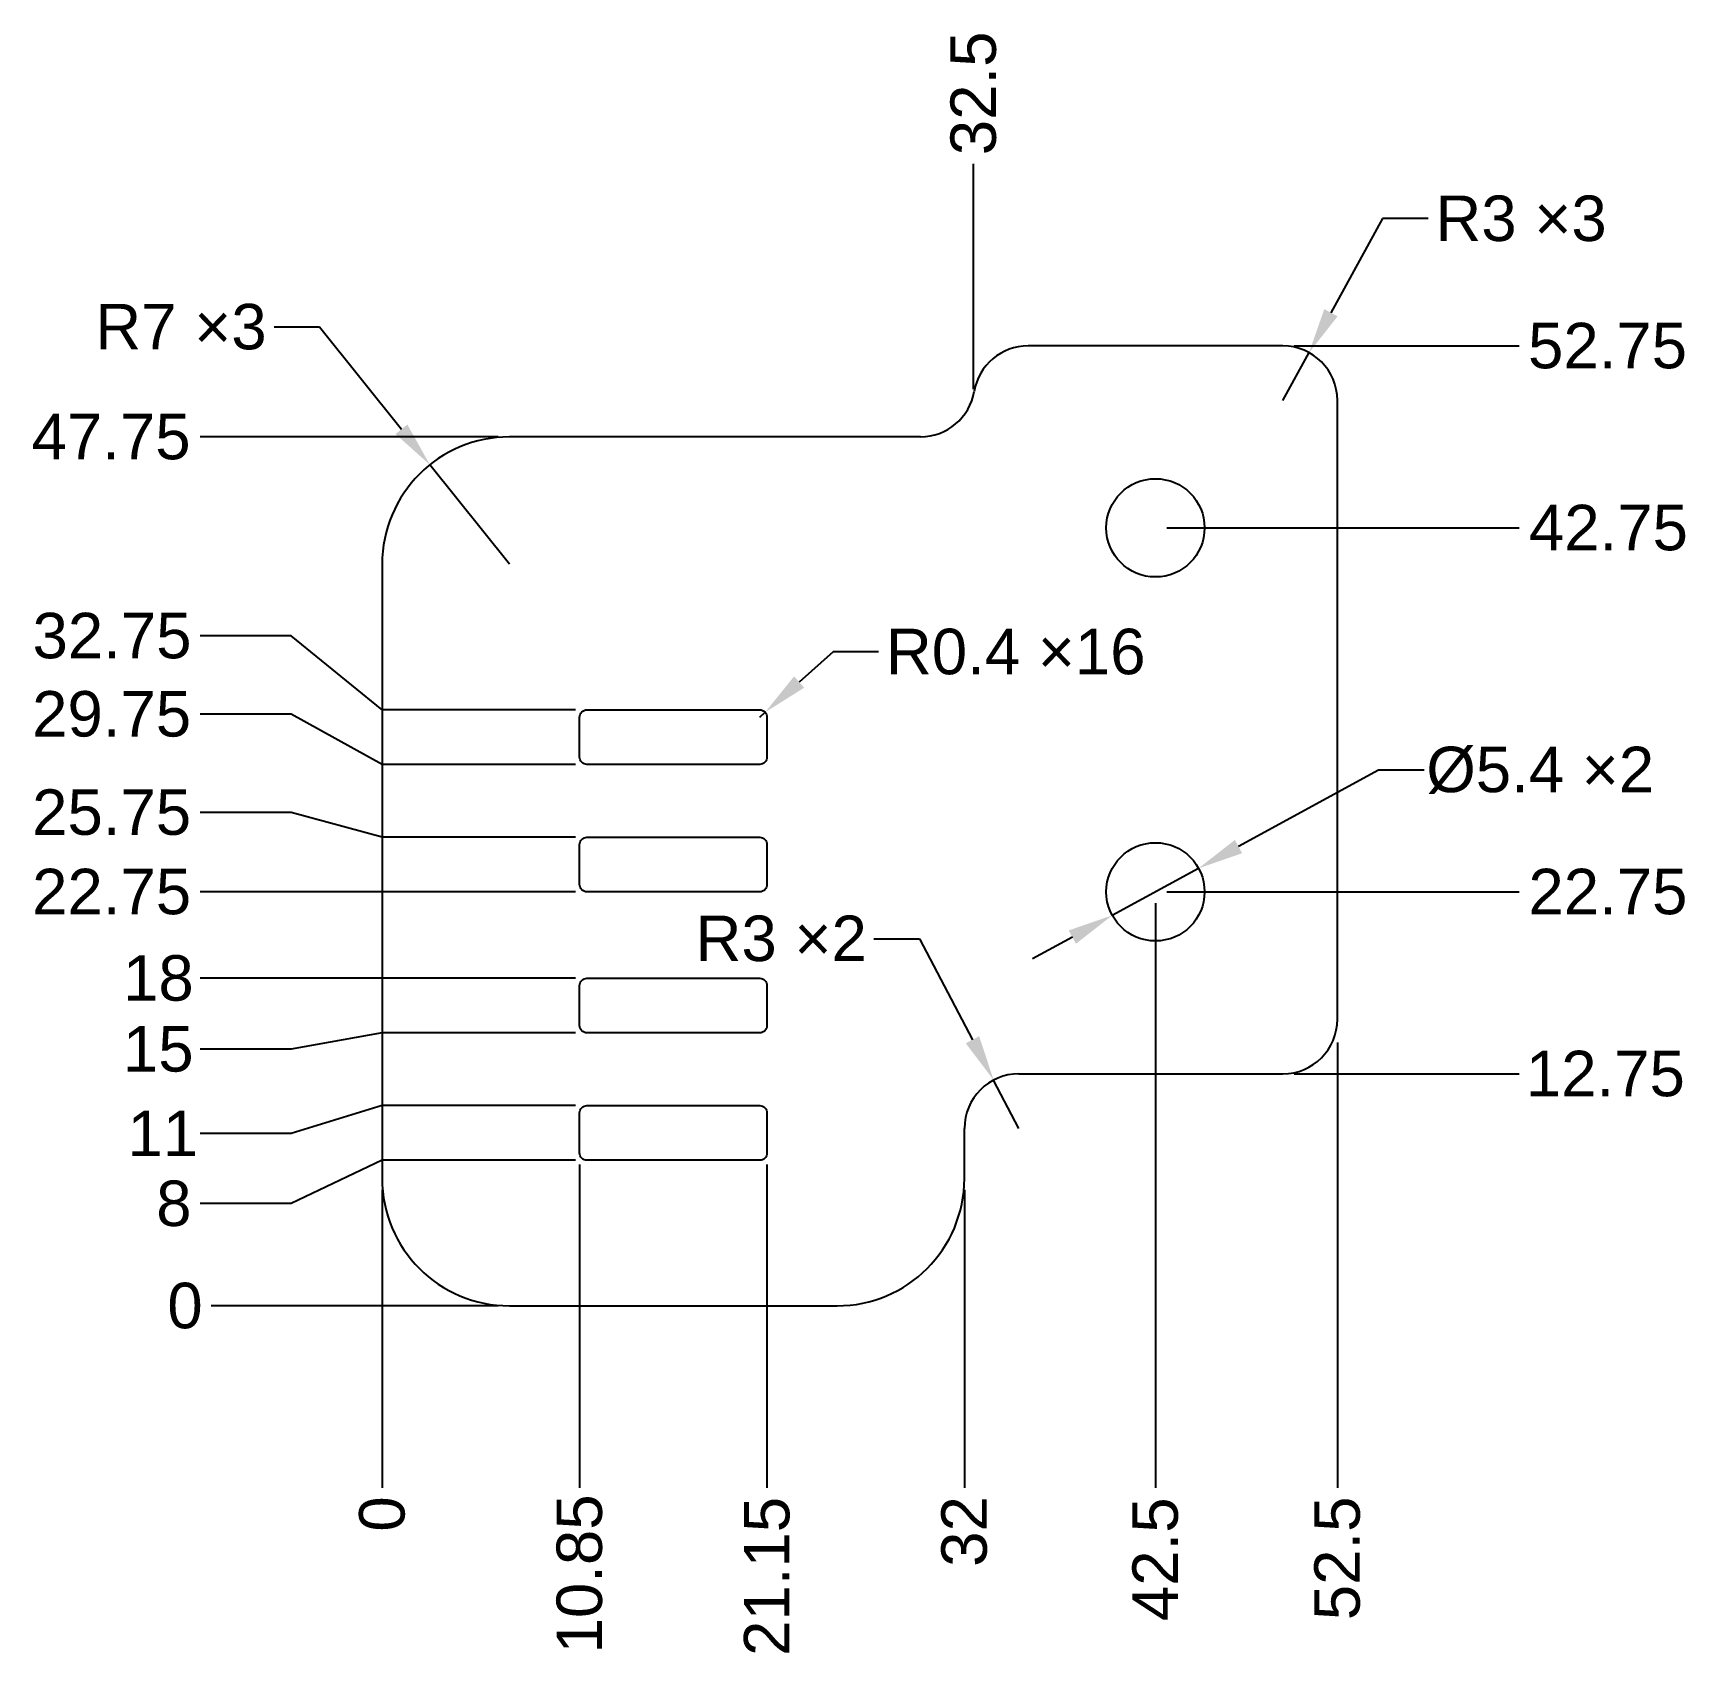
# Model space of a CAD drawing. Header units: millimetres. Extents: x -19.2 to 71.7, y -19.1 to 69.9.
import ezdxf

# ---------------------------------------------------------------- set-up
doc = ezdxf.new("R2010")
doc.units = ezdxf.units.MM
doc.layers.add('Dimensions', color=7, linetype='Continuous')
doc.styles.get("Standard").update_dxf_attribs({"font": 'arial.ttf'})
doc.dimstyles.new('ISO-25', dxfattribs={"dimtxt": 2.5, "dimasz": 2.5, "dimexe": 1.25, "dimexo": 0.625, "dimtad": 0, "dimtoh": 1, "dimdsep": 46, "dimtxsty": 'Standard', "dimcen": 2.5, "dimadec": 0, "dimazin": 0, "dimtfac": 1, "dimtmove": 0, "dimatfit": 3, "dimfxl": 1, "dimarcsym": 0})

# ---------------------------------------------------------------- blocks, each defined once
blk = doc.blocks.new('*D0')
at = {"layer": 'Defpoints', "color": 0}
for p in [(0, 7), (0, 0), (0, -10)]:
    blk.add_point(p, dxfattribs=at)
at = {"layer": 'Dimensions', "color": 0, "lineweight": -2}
blk.add_line((0, 6.375), (0, -10), dxfattribs=at)
at = {"layer": 'Dimensions', "color": 0, "insert": (0, -11.43875), "char_height": 2.5, "attachment_point": 5, "rotation": 90}
blk.add_mtext('0', dxfattribs=at)
blk = doc.blocks.new('*D1')
at = {"layer": 'Defpoints', "color": 0}
for p in [(10.85, 8.4), (0, 0), (10.85, -10)]:
    blk.add_point(p, dxfattribs=at)
at = {"layer": 'Dimensions', "color": 0, "lineweight": -2}
blk.add_line((10.85, 7.775), (10.85, -10), dxfattribs=at)
at = {"layer": 'Dimensions', "color": 0, "insert": (10.85, -14.73), "char_height": 2.5, "attachment_point": 5, "rotation": 90}
blk.add_mtext('10.85', dxfattribs=at)
blk = doc.blocks.new('*D2')
at = {"layer": 'Defpoints', "color": 0}
for p in [(21.15, 8.4), (0, 0), (21.15, -10)]:
    blk.add_point(p, dxfattribs=at)
at = {"layer": 'Dimensions', "color": 0, "lineweight": -2}
blk.add_line((21.15, 7.775), (21.15, -10), dxfattribs=at)
at = {"layer": 'Dimensions', "color": 0, "insert": (21.15, -14.86875), "char_height": 2.5, "attachment_point": 5, "rotation": 90}
blk.add_mtext('21.15', dxfattribs=at)
blk = doc.blocks.new('*D3')
at = {"layer": 'Defpoints', "color": 0}
for p in [(32, 7), (0, 0), (32, -10)]:
    blk.add_point(p, dxfattribs=at)
at = {"layer": 'Dimensions', "color": 0, "lineweight": -2}
blk.add_line((32, 6.375), (32, -10), dxfattribs=at)
at = {"layer": 'Dimensions', "color": 0, "insert": (32, -12.39875), "char_height": 2.5, "attachment_point": 5, "rotation": 90}
blk.add_mtext('32', dxfattribs=at)
blk = doc.blocks.new('*D4')
at = {"layer": 'Defpoints', "color": 0}
for p in [(32.5, 62.75), (32.5, 49.75), (0, 0)]:
    blk.add_point(p, dxfattribs=at)
at = {"layer": 'Dimensions', "color": 0, "lineweight": -2}
blk.add_line((32.5, 50.375), (32.5, 62.75), dxfattribs=at)
at = {"layer": 'Dimensions', "color": 0, "insert": (32.5, 66.62625), "char_height": 2.5, "attachment_point": 5, "rotation": 90}
blk.add_mtext('32.5', dxfattribs=at)
blk = doc.blocks.new('*D5')
at = {"layer": 'Defpoints', "color": 0}
for p in [(52.5, 15.098), (0, 0), (52.5, -10)]:
    blk.add_point(p, dxfattribs=at)
at = {"layer": 'Dimensions', "color": 0, "lineweight": -2}
blk.add_line((52.5, 14.473), (52.5, -10), dxfattribs=at)
at = {"layer": 'Dimensions', "color": 0, "insert": (52.5, -13.877), "char_height": 2.5, "attachment_point": 5, "rotation": 90}
blk.add_mtext('52.5', dxfattribs=at)
blk = doc.blocks.new('*D6')
at = {"layer": 'Defpoints', "color": 0}
for p in [(42.5, 22.75), (0, 0), (42.5, -10)]:
    blk.add_point(p, dxfattribs=at)
at = {"layer": 'Dimensions', "color": 0, "lineweight": -2}
blk.add_line((42.5, 22.125), (42.5, -10), dxfattribs=at)
at = {"layer": 'Dimensions', "color": 0, "insert": (42.5, -13.9275), "char_height": 2.5, "attachment_point": 5, "rotation": 90}
blk.add_mtext('42.5', dxfattribs=at)
blk = doc.blocks.new('*D7')
at = {"layer": 'Defpoints', "color": 0}
for p in [(-9.396, 0), (0, 0), (7, 0)]:
    blk.add_point(p, dxfattribs=at)
at = {"layer": 'Dimensions', "color": 0, "lineweight": -2}
blk.add_line((6.375, 0), (-9.396, 0), dxfattribs=at)
at = {"layer": 'Dimensions', "color": 0, "insert": (-10.835, 0), "char_height": 2.5, "attachment_point": 5}
blk.add_mtext('0', dxfattribs=at)
blk = doc.blocks.new('*D10')
at = {"layer": 'Defpoints', "color": 0}
for p in [(-10, 22.75), (11.25, 22.75), (0, 0)]:
    blk.add_point(p, dxfattribs=at)
at = {"layer": 'Dimensions', "color": 0, "lineweight": -2}
blk.add_line((10.625, 22.75), (-10, 22.75), dxfattribs=at)
at = {"layer": 'Dimensions', "color": 0, "insert": (-14.86875, 22.75), "char_height": 2.5, "attachment_point": 5}
blk.add_mtext('22.75', dxfattribs=at)
blk = doc.blocks.new('*D11')
at = {"layer": 'Defpoints', "color": 0}
for p in [(-10, 27.113), (11.25, 25.75), (0, 0)]:
    blk.add_point(p, dxfattribs=at)
at = {"layer": 'Dimensions', "color": 0, "lineweight": -2}
for p, q in [((-5, 27.113), (-10, 27.113)), ((0, 25.75), (-5, 27.113)), ((10.625, 25.75), (0, 25.75))]:
    blk.add_line(p, q, dxfattribs=at)
at = {"layer": 'Dimensions', "color": 0, "insert": (-14.869, 27.113), "char_height": 2.5, "attachment_point": 5}
blk.add_mtext('25.75', dxfattribs=at)
blk = doc.blocks.new('*D12')
at = {"layer": 'Defpoints', "color": 0}
for p in [(-10, 32.515), (11.25, 29.75), (0, 0)]:
    blk.add_point(p, dxfattribs=at)
at = {"layer": 'Dimensions', "color": 0, "lineweight": -2}
for p, q in [((-5, 32.515), (-10, 32.515)), ((0, 29.75), (-5, 32.515)), ((10.625, 29.75), (0, 29.75))]:
    blk.add_line(p, q, dxfattribs=at)
at = {"layer": 'Dimensions', "color": 0, "insert": (-14.869, 32.515), "char_height": 2.5, "attachment_point": 5}
blk.add_mtext('29.75', dxfattribs=at)
blk = doc.blocks.new('*D13')
at = {"layer": 'Defpoints', "color": 0}
for p in [(-10, 36.814), (11.25, 32.75), (0, 0)]:
    blk.add_point(p, dxfattribs=at)
at = {"layer": 'Dimensions', "color": 0, "lineweight": -2}
for p, q in [((-5, 36.814), (-10, 36.814)), ((0, 32.75), (-5, 36.814)), ((10.625, 32.75), (0, 32.75))]:
    blk.add_line(p, q, dxfattribs=at)
at = {"layer": 'Dimensions', "color": 0, "insert": (-14.846, 36.814), "char_height": 2.5, "attachment_point": 5}
blk.add_mtext('32.75', dxfattribs=at)
blk = doc.blocks.new('*D14')
at = {"layer": 'Defpoints', "color": 0}
for p in [(-10, 18), (11.25, 18), (0, 0)]:
    blk.add_point(p, dxfattribs=at)
at = {"layer": 'Dimensions', "color": 0, "lineweight": -2}
blk.add_line((10.625, 18), (-10, 18), dxfattribs=at)
at = {"layer": 'Dimensions', "color": 0, "insert": (-12.29875, 18), "char_height": 2.5, "attachment_point": 5}
blk.add_mtext('18', dxfattribs=at)
blk = doc.blocks.new('*D15')
at = {"layer": 'Defpoints', "color": 0}
for p in [(11.25, 15), (-10, 14.105), (0, 0)]:
    blk.add_point(p, dxfattribs=at)
at = {"layer": 'Dimensions', "color": 0, "lineweight": -2}
for p, q in [((0, 15), (-5, 14.105)), ((10.625, 15), (0, 15)), ((-5, 14.105), (-10, 14.105))]:
    blk.add_line(p, q, dxfattribs=at)
at = {"layer": 'Dimensions', "color": 0, "insert": (-12.305, 14.105), "char_height": 2.5, "attachment_point": 5}
blk.add_mtext('15', dxfattribs=at)
blk = doc.blocks.new('*D16')
at = {"layer": 'Defpoints', "color": 0}
for p in [(11.25, 11), (-10, 9.475), (0, 0)]:
    blk.add_point(p, dxfattribs=at)
at = {"layer": 'Dimensions', "color": 0, "lineweight": -2}
for p, q in [((0, 11), (-5, 9.475)), ((10.625, 11), (0, 11)), ((-5, 9.475), (-10, 9.475))]:
    blk.add_line(p, q, dxfattribs=at)
at = {"layer": 'Dimensions', "color": 0, "insert": (-12.055, 9.475), "char_height": 2.5, "attachment_point": 5}
blk.add_mtext('11', dxfattribs=at)
blk = doc.blocks.new('*D17')
at = {"layer": 'Defpoints', "color": 0}
for p in [(11.25, 8), (-10, 5.617), (0, 0)]:
    blk.add_point(p, dxfattribs=at)
at = {"layer": 'Dimensions', "color": 0, "lineweight": -2}
for p, q in [((0, 8), (-5, 5.617)), ((10.625, 8), (0, 8)), ((-5, 5.617), (-10, 5.617))]:
    blk.add_line(p, q, dxfattribs=at)
at = {"layer": 'Dimensions', "color": 0, "insert": (-11.447, 5.617), "char_height": 2.5, "attachment_point": 5}
blk.add_mtext('8', dxfattribs=at)
blk = doc.blocks.new('*D18')
at = {"layer": 'Defpoints', "color": 0}
for p in [(-10, 47.75), (7, 47.75), (0, 0)]:
    blk.add_point(p, dxfattribs=at)
at = {"layer": 'Dimensions', "color": 0, "lineweight": -2}
blk.add_line((6.375, 47.75), (-10, 47.75), dxfattribs=at)
at = {"layer": 'Dimensions', "color": 0, "insert": (-14.8975, 47.75), "char_height": 2.5, "attachment_point": 5}
blk.add_mtext('47.75', dxfattribs=at)
blk = doc.blocks.new('*D19')
at = {"layer": 'Defpoints', "color": 0}
for p in [(49.5, 52.75), (62.5, 52.75), (0, 0)]:
    blk.add_point(p, dxfattribs=at)
at = {"layer": 'Dimensions', "color": 0, "lineweight": -2}
blk.add_line((50.125, 52.75), (62.5, 52.75), dxfattribs=at)
at = {"layer": 'Dimensions', "color": 0, "insert": (67.3475, 52.75), "char_height": 2.5, "attachment_point": 5}
blk.add_mtext('52.75', dxfattribs=at)
blk = doc.blocks.new('*D20')
at = {"layer": 'Defpoints', "color": 0}
for p in [(42.5, 42.75), (62.5, 42.75), (0, 0)]:
    blk.add_point(p, dxfattribs=at)
at = {"layer": 'Dimensions', "color": 0, "lineweight": -2}
blk.add_line((43.125, 42.75), (62.5, 42.75), dxfattribs=at)
at = {"layer": 'Dimensions', "color": 0, "insert": (67.3975, 42.75), "char_height": 2.5, "attachment_point": 5}
blk.add_mtext('42.75', dxfattribs=at)
blk = doc.blocks.new('*D21')
at = {"layer": 'Defpoints', "color": 0}
for p in [(42.5, 22.75), (62.5, 22.75), (0, 0)]:
    blk.add_point(p, dxfattribs=at)
at = {"layer": 'Dimensions', "color": 0, "lineweight": -2}
blk.add_line((43.125, 22.75), (62.5, 22.75), dxfattribs=at)
at = {"layer": 'Dimensions', "color": 0, "insert": (67.36875, 22.75), "char_height": 2.5, "attachment_point": 5}
blk.add_mtext('22.75', dxfattribs=at)
blk = doc.blocks.new('*D22')
at = {"layer": 'Defpoints', "color": 0}
for p in [(20.75, 32.35), (21.049, 32.616)]:
    blk.add_point(p, dxfattribs=at)
at = {"layer": 'Dimensions', "color": 0, "lineweight": -2}
for p, q in [((24.785, 35.939), (22.917, 34.277)), ((27.285, 35.939), (24.785, 35.939)), ((20.75, 32.35), (21.049, 32.616))]:
    blk.add_line(p, q, dxfattribs=at)
at = {"layer": 'Dimensions', "color": 0}
blk.add_solid([(22.64, 34.589), (23.194, 33.966), (21.049, 32.616)], dxfattribs=at)
at = {"layer": 'Dimensions', "color": 0, "insert": (34.822, 35.939), "char_height": 2.5, "attachment_point": 5}
blk.add_mtext('R0.4 ×16', dxfattribs=at)
blk = doc.blocks.new('*D23')
at = {"layer": 'Defpoints', "color": 0}
for p in [(44.871, 24.041), (40.129, 21.459)]:
    blk.add_point(p, dxfattribs=at)
at = {"layer": 'Dimensions', "color": 0, "lineweight": -2}
for p, q in [((54.762, 29.428), (47.067, 25.237)), ((57.262, 29.428), (54.762, 29.428)), ((40.129, 21.459), (44.871, 24.041)), ((37.933, 20.263), (35.738, 19.067))]:
    blk.add_line(p, q, dxfattribs=at)
at = {"layer": 'Dimensions', "color": 0}
for points in [[(46.867, 25.603), (47.266, 24.871), (44.871, 24.041)], [(38.133, 19.897), (37.734, 20.629), (40.129, 21.459)]]:
    blk.add_solid(points, dxfattribs=at)
at = {"layer": 'Dimensions', "color": 0, "insert": (63.65, 29.428), "char_height": 2.5, "attachment_point": 5}
blk.add_mtext('%%c5.4 ×2', dxfattribs=at)
blk = doc.blocks.new('*D24')
at = {"layer": 'Defpoints', "color": 0}
for p in [(49.5, 12.75), (62.5, 12.75), (0, 0)]:
    blk.add_point(p, dxfattribs=at)
at = {"layer": 'Dimensions', "color": 0, "lineweight": -2}
blk.add_line((50.125, 12.75), (62.5, 12.75), dxfattribs=at)
at = {"layer": 'Dimensions', "color": 0, "insert": (67.23, 12.75), "char_height": 2.5, "attachment_point": 5}
blk.add_mtext('12.75', dxfattribs=at)
blk = doc.blocks.new('*D25')
at = {"layer": 'Defpoints', "color": 0}
for p in [(2.624, 46.214), (7, 40.75)]:
    blk.add_point(p, dxfattribs=at)
at = {"layer": 'Dimensions', "color": 0, "lineweight": -2}
for p, q in [((-5.943, 53.791), (-3.443, 53.791)), ((-3.443, 53.791), (1.062, 48.165)), ((7, 40.75), (2.624, 46.214))]:
    blk.add_line(p, q, dxfattribs=at)
at = {"layer": 'Dimensions', "color": 0}
blk.add_solid([(0.736, 47.905), (1.387, 48.426), (2.624, 46.214)], dxfattribs=at)
at = {"layer": 'Dimensions', "color": 0, "insert": (-11.056, 53.791), "char_height": 2.5, "attachment_point": 5}
blk.add_mtext('R7 ×3', dxfattribs=at)
blk = doc.blocks.new('*D26')
at = {"layer": 'Defpoints', "color": 0}
for p in [(50.943, 52.38), (49.5, 49.75)]:
    blk.add_point(p, dxfattribs=at)
at = {"layer": 'Dimensions', "color": 0, "lineweight": -2}
for p, q in [((54.983, 59.744), (52.145, 54.572)), ((57.483, 59.744), (54.983, 59.744)), ((49.5, 49.75), (50.943, 52.38))]:
    blk.add_line(p, q, dxfattribs=at)
at = {"layer": 'Dimensions', "color": 0}
blk.add_solid([(51.78, 54.772), (52.511, 54.372), (50.943, 52.38)], dxfattribs=at)
at = {"layer": 'Dimensions', "color": 0, "insert": (62.595, 59.744), "char_height": 2.5, "attachment_point": 5}
blk.add_mtext('R3 ×3', dxfattribs=at)
blk = doc.blocks.new('*D27')
at = {"layer": 'Defpoints', "color": 0}
for p in [(33.606, 12.407), (35, 9.75)]:
    blk.add_point(p, dxfattribs=at)
at = {"layer": 'Dimensions', "color": 0, "lineweight": -2}
for p, q in [((27.031, 20.176), (29.531, 20.176)), ((29.531, 20.176), (32.445, 14.62)), ((35, 9.75), (33.606, 12.407))]:
    blk.add_line(p, q, dxfattribs=at)
at = {"layer": 'Dimensions', "color": 0}
blk.add_solid([(32.076, 14.427), (32.814, 14.814), (33.606, 12.407)], dxfattribs=at)
at = {"layer": 'Dimensions', "color": 0, "insert": (21.932, 20.176), "char_height": 2.5, "attachment_point": 5}
blk.add_mtext('R3 ×2', dxfattribs=at)

msp = doc.modelspace()

# ---------------------------------------------------------------- linework, layer by layer
for p, q in [((49.5, 52.75), (35.5, 52.75)), ((52.5, 15.75), (52.5, 49.75)), ((29.584, 47.75), (7, 47.75)), ((0, 40.75), (0, 7)), ((35, 12.75), (49.5, 12.75)), ((32, 7), (32, 9.75)), ((7, 0), (25, 0))]:
    msp.add_line(p, q)
for points in [[(10.85, 30.15), (10.85, 32.35, -0.414214), (11.25, 32.75), (20.75, 32.75, -0.414214), (21.15, 32.35), (21.15, 30.15, -0.414214), (20.75, 29.75), (11.25, 29.75, -0.414214)], [(10.85, 23.15), (10.85, 25.35, -0.414214), (11.25, 25.75), (20.75, 25.75, -0.414214), (21.15, 25.35), (21.15, 23.15, -0.414214), (20.75, 22.75), (11.25, 22.75, -0.414214)], [(10.85, 15.4), (10.85, 17.6, -0.414214), (11.25, 18), (20.75, 18, -0.414214), (21.15, 17.6), (21.15, 15.4, -0.414214), (20.75, 15), (11.25, 15, -0.414214)], [(10.85, 8.4), (10.85, 10.6, -0.414214), (11.25, 11), (20.75, 11, -0.414214), (21.15, 10.6), (21.15, 8.4, -0.414214), (20.75, 8), (11.25, 8, -0.414214)]]:
    msp.add_lwpolyline(points, format="xyb", close=True)
for centre in [(42.5, 42.75), (42.5, 22.75)]:
    msp.add_circle(centre, 2.7)
for centre, radius, start, end in [((35.5, 49.75), 3, 90, 170.40593), ((49.5, 49.75), 3, 0, 90), ((29.584, 50.75), 3, 270, 350.40593), ((7, 40.75), 7, 90, 180), ((49.5, 15.75), 3, 270, 0), ((35, 9.75), 3, 90, 180), ((7, 7), 7, 180, 270), ((25, 7), 7, 270, 0)]:
    msp.add_arc(centre, radius, start, end)

# ---------------------------------------------------------------- dimensions: what is measured, and where the dimension line sits
at = {"layer": 'Dimensions'}
for feature_location, offset, dtype, picture, middle in [((32.5, 49.75), (0, 13), 1, '*D4', (32.5, 66.626)), ((49.5, 52.75), (13, 0), 0, '*D19', (67.347, 52.75)), ((7, 47.75), (-17, 0), 0, '*D18', (-14.897, 47.75)), ((42.5, 42.75), (20, 0), 0, '*D20', (67.398, 42.75)), ((11.25, 32.75), (-21.25, 4.064), 0, '*D13', (-14.846, 36.814)), ((11.25, 29.75), (-21.25, 2.765), 0, '*D12', (-14.869, 32.515)), ((11.25, 25.75), (-21.25, 1.363), 0, '*D11', (-14.869, 27.113)), ((11.25, 22.75), (-21.25, 0), 0, '*D10', (-14.869, 22.75)), ((42.5, 22.75), (20, 0), 0, '*D21', (67.369, 22.75)), ((42.5, 22.75), (0, -32.75), 1, '*D6', (42.5, -13.928)), ((11.25, 18), (-21.25, 0), 0, '*D14', (-12.299, 18)), ((11.25, 15), (-21.25, -0.895), 0, '*D15', (-12.305, 14.105)), ((52.5, 15.098), (0, -25.098), 1, '*D5', (52.5, -13.877)), ((49.5, 12.75), (13, 0), 0, '*D24', (67.23, 12.75)), ((11.25, 11), (-21.25, -1.525), 0, '*D16', (-12.055, 9.475)), ((10.85, 8.4), (0, -18.4), 1, '*D1', (10.85, -14.73)), ((21.15, 8.4), (0, -18.4), 1, '*D2', (21.15, -14.869)), ((11.25, 8), (-21.25, -2.383), 0, '*D17', (-11.447, 5.617)), ((0, 7), (0, -17), 1, '*D0', (0, -11.43875)), ((32, 7), (0, -17), 1, '*D3', (32, -12.399)), ((7, 0), (-16.396235005, 0), 0, '*D7', (-10.834985005, 0))]:
    dim = msp.add_ordinate_dim(feature_location=feature_location, offset=offset, dtype=dtype, origin=(0, 0), dimstyle='ISO-25', dxfattribs=at)
    dim.commit()
    dim.dimension.update_dxf_attribs({"geometry": picture, "text_midpoint": middle})
for center, mpoint, text, picture, middle in [((49.5, 49.75), (50.943, 52.38), '<> ×3', '*D26', (62.595, 59.744)), ((7, 40.75), (2.624, 46.214), '<> ×3', '*D25', (-11.056, 53.791)), ((20.75, 32.35), (21.049, 32.616), '<> ×16', '*D22', (34.822, 35.939)), ((35, 9.75), (33.606, 12.407), '<> ×2', '*D27', (21.932, 20.176))]:
    dim = msp.add_radius_dim(center=center, mpoint=mpoint, text=text, dimstyle='ISO-25', dxfattribs=at)
    dim.commit()
    dim.dimension.update_dxf_attribs({"geometry": picture, "text_midpoint": middle, "dimtype": 164})
dim = msp.add_diameter_dim_2p(p1=(40.129, 21.459), p2=(44.871, 24.041), text='<> ×2', dimstyle='ISO-25', dxfattribs=at)
dim.commit()
dim.dimension.update_dxf_attribs({"geometry": '*D23', "text_midpoint": (63.65, 29.428), "dimtype": 163})

doc.saveas('drawing.dxf')
